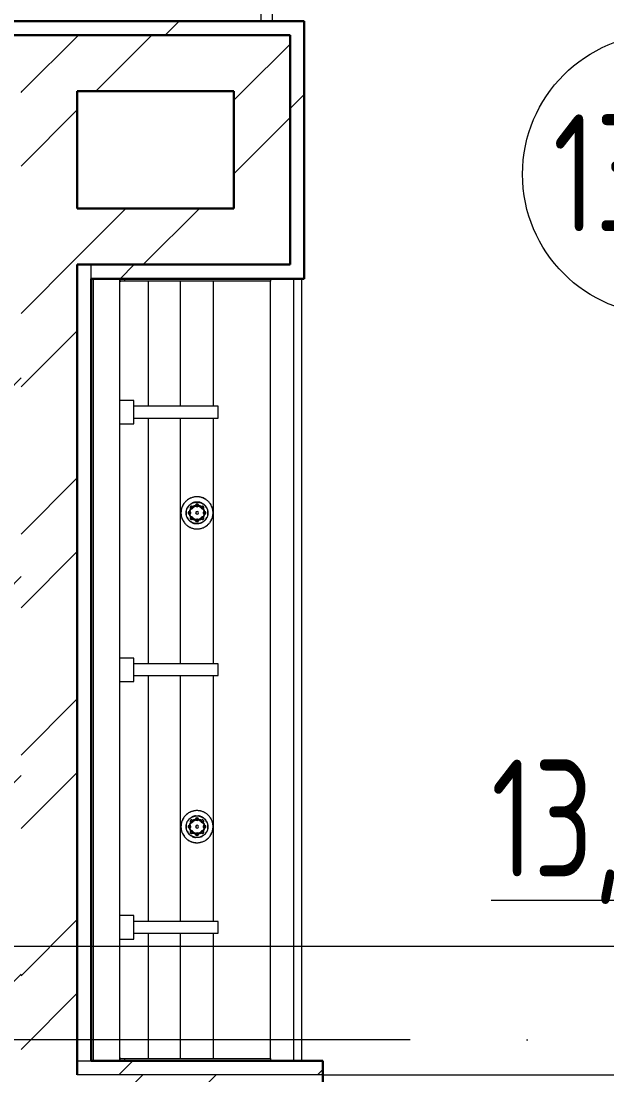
# Model space of a CAD drawing. Header units: millimetres. Extents: x -259793 to 503324, y -44556 to 93494.
# Drawn here: x -13923 to -12671, y -12999 to -10749 of the extents above; entities that cross this region are included whole.
import ezdxf

# ---------------------------------------------------------------- set-up
doc = ezdxf.new("R2010")
doc.units = ezdxf.units.MM
doc.linetypes.add('ADSK_Линия сетки', pattern=[25, 20, -2.5, 0, -2.5])
doc.linetypes.add('ADSK_Сверху', pattern=[450, 300, -150])
for name, color, linetype, lineweight in [('Витраж', 7, 'Continuous', 9), ('Линии', 7, 'Continuous', 9), ('Марки помещений', 252, 'Continuous', 20), ('Оси', 252, 'Continuous', 9), ('Сантехника', 252, 'Continuous', 9), ('Стены наружные', 7, 'Continuous', 18), ('Стены штриховка', 7, 'Continuous', 9)]:
    doc.layers.add(name, color=color, linetype=linetype, lineweight=lineweight)
doc.styles.add('GOST Common_3', font='', dxfattribs={"height": 3.5})
doc.styles.get('GOST Common_3').set_extended_font_data('GOST 2.304 type A')

# ---------------------------------------------------------------- blocks, each defined once
blk = doc.blocks.new('1 этаж')
at = {"layer": 'Витраж', "color": 251, "lineweight": 18, "true_color": 0x636466}
for p, q in [((-13408.3, -9343.7), (-13408.3, -9368.7)), ((-13383.3, -9368.7), (-13383.3, -9343.7)), ((-13408.3, -9368.7), (-13383.3, -9368.7))]:
    blk.add_line(p, q, dxfattribs=at)
at = {"layer": 'Линии', "color": 251, "linetype": 'ADSK_Сверху', "ltscale": 100, "true_color": 0x636466}
blk.add_line((-15070.8, -11343.7), (-4250.8, -11343.7), dxfattribs=at)
at = {"layer": 'Марки помещений', "color": 251, "true_color": 0x636466}
blk.add_circle((-12549.1, -9695.8), 300, dxfattribs=at)
at = {"layer": 'Оси', "color": 251, "linetype": 'ADSK_Линия сетки', "ltscale": 100, "true_color": 0x636466}
blk.add_line((4411.5, -11543.7), (-72528.1, -11543.7), dxfattribs=at)
at = {"layer": 'Сантехника', "color": 251, "true_color": 0x636466}
for p, q in [((-13765.8, -11588.7), (-13765.8, -9918.7)), ((-13709.8, -9923.7), (-13709.8, -9918.7)), ((-13709.8, -9918.7), (-13709.8, -9923.7)), ((-13698.9, -9923.7), (-13698.9, -9918.7)), ((-13387.8, -9918.7), (-13387.8, -9923.7)), ((-13337.8, -11588.7), (-13337.8, -9918.7)), ((-13320.8, -11588.7), (-13320.8, -9918.7)), ((-13709.8, -11583.7), (-13709.8, -9923.7)), ((-13709.8, -9923.7), (-13707.4, -9923.7)), ((-13698.9, -9923.7), (-13707.4, -9923.7)), ((-13387.8, -9923.7), (-13698.9, -9923.7)), ((-13648.4, -10191.3), (-13648.4, -9923.7)), ((-13580.4, -10191.2), (-13580.4, -9923.7)), ((-13509.7, -10191.2), (-13509.7, -9923.7)), ((-13387.8, -11583.7), (-13387.8, -9923.7)), ((-13679.8, -10178.7), (-13709.8, -10178.7)), ((-13679.8, -10228.7), (-13679.8, -10178.7)), ((-13499.8, -10191.2), (-13679.8, -10191.2)), ((-13499.8, -10216.2), (-13499.8, -10191.2)), ((-13709.8, -10228.7), (-13679.8, -10228.7)), ((-13679.8, -10216.2), (-13499.8, -10216.2)), ((-13648.4, -10741.3), (-13648.4, -10216.2)), ((-13580.4, -10741.2), (-13580.4, -10216.2)), ((-13509.7, -10741.2), (-13509.7, -10216.2)), ((-13679.8, -10728.7), (-13709.8, -10728.7)), ((-13679.8, -10778.7), (-13679.8, -10728.7)), ((-13499.8, -10741.2), (-13679.8, -10741.2)), ((-13499.8, -10766.2), (-13499.8, -10741.2)), ((-13679.8, -10766.2), (-13499.8, -10766.2)), ((-13648.4, -11291.3), (-13648.4, -10766.2)), ((-13580.4, -11291.2), (-13580.4, -10766.2)), ((-13509.7, -11291.2), (-13509.7, -10766.2)), ((-13709.8, -10778.7), (-13679.8, -10778.7)), ((-13679.8, -11278.7), (-13709.8, -11278.7)), ((-13679.8, -11328.7), (-13679.8, -11278.7)), ((-13499.8, -11291.2), (-13679.8, -11291.2)), ((-13499.8, -11316.2), (-13499.8, -11291.2)), ((-13679.8, -11316.2), (-13499.8, -11316.2)), ((-13648.4, -11583.7), (-13648.4, -11316.2)), ((-13580.4, -11583.7), (-13580.4, -11316.2)), ((-13509.7, -11583.7), (-13509.7, -11316.2)), ((-13709.8, -11328.7), (-13679.8, -11328.7)), ((-13709.8, -11588.7), (-13709.8, -11583.7)), ((-13707.4, -11583.7), (-13709.8, -11583.7)), ((-13709.8, -11583.7), (-13709.8, -11588.7)), ((-13707.4, -11583.7), (-13698.9, -11583.7)), ((-13698.9, -11583.7), (-13387.8, -11583.7)), ((-13698.9, -11588.7), (-13698.9, -11583.7)), ((-13387.8, -11583.7), (-13387.8, -11588.7))]:
    blk.add_line(p, q, dxfattribs=at)
at = {"layer": 'Сантехника', "color": 251, "true_color": 0x636466, "flags": 128}
for points in [[(-13510.5, -10418.7), (-13510.5, -10417.4), (-13510.6, -10416), (-13510.7, -10414.6), (-13510.9, -10413.3), (-13511.2, -10411.9), (-13511.5, -10410.6), (-13511.8, -10409.3), (-13512.2, -10407.9), (-13512.7, -10406.6), (-13513.2, -10405.4), (-13513.8, -10404.1), (-13514.4, -10402.9), (-13515, -10401.7), (-13515.7, -10400.5), (-13516.5, -10399.4), (-13517.3, -10398.2), (-13518.1, -10397.2), (-13519, -10396.1), (-13519.9, -10395.1), (-13520.9, -10394.1), (-13521.9, -10393.2), (-13522.9, -10392.3), (-13524, -10391.4), (-13525.1, -10390.6), (-13526.3, -10389.9), (-13527.4, -10389.2), (-13528.6, -10388.5), (-13529.9, -10387.9), (-13531.1, -10387.3), (-13532.4, -10386.8), (-13533.7, -10386.3), (-13535, -10385.9), (-13536.3, -10385.5), (-13537.6, -10385.2), (-13539, -10384.9), (-13540.3, -10384.7), (-13541.7, -10384.6), (-13543.1, -10384.5), (-13544.4, -10384.4), (-13545.8, -10384.4), (-13547.2, -10384.5), (-13548.5, -10384.6), (-13549.9, -10384.8), (-13551.3, -10385), (-13552.6, -10385.3), (-13553.9, -10385.7), (-13555.2, -10386.1), (-13556.5, -10386.5), (-13557.8, -10387), (-13559.1, -10387.5), (-13560.3, -10388.1), (-13561.5, -10388.8), (-13562.7, -10389.5), (-13563.9, -10390.2), (-13565, -10391), (-13566.1, -10391.8), (-13567.1, -10392.7), (-13568.2, -10393.6), (-13569.1, -10394.6), (-13570.1, -10395.6), (-13571, -10396.6), (-13571.9, -10397.7), (-13572.7, -10398.8), (-13573.5, -10399.9), (-13574.2, -10401), (-13574.9, -10402.2), (-13575.5, -10403.5), (-13576.1, -10404.7), (-13576.6, -10406), (-13577.1, -10407.2), (-13577.6, -10408.5), (-13577.9, -10409.9), (-13578.3, -10411.2), (-13578.5, -10412.5), (-13578.8, -10413.9), (-13578.9, -10415.3), (-13579, -10416.6), (-13579.1, -10418), (-13579.1, -10418.7)], [(-13568.1, -10418.7), (-13568.1, -10417.8), (-13568, -10416.9), (-13567.9, -10415.9), (-13567.8, -10415), (-13567.6, -10414.1), (-13567.4, -10413.2), (-13567.2, -10412.3), (-13566.9, -10411.4), (-13566.6, -10410.5), (-13566.3, -10409.7), (-13565.9, -10408.8), (-13565.5, -10408), (-13565, -10407.2), (-13564.5, -10406.4), (-13564, -10405.6), (-13563.5, -10404.8), (-13562.9, -10404.1), (-13562.3, -10403.4), (-13561.7, -10402.7), (-13561, -10402), (-13560.4, -10401.4), (-13559.6, -10400.8), (-13558.9, -10400.2), (-13558.2, -10399.6), (-13557.4, -10399.1), (-13556.6, -10398.6), (-13555.8, -10398.2), (-13555, -10397.8), (-13554.1, -10397.4), (-13553.2, -10397), (-13552.4, -10396.7), (-13551.5, -10396.4), (-13550.6, -10396.2), (-13549.7, -10395.9), (-13548.8, -10395.8), (-13547.8, -10395.6), (-13546.9, -10395.5), (-13546, -10395.5), (-13545.1, -10395.4), (-13544.1, -10395.4), (-13543.2, -10395.5), (-13542.3, -10395.6), (-13541.3, -10395.7), (-13540.4, -10395.8), (-13539.5, -10396), (-13538.6, -10396.3), (-13537.7, -10396.5), (-13536.8, -10396.8), (-13536, -10397.2), (-13535.1, -10397.5), (-13534.3, -10397.9), (-13533.4, -10398.4), (-13532.6, -10398.9), (-13531.9, -10399.4), (-13531.1, -10399.9), (-13530.3, -10400.5), (-13529.6, -10401), (-13528.9, -10401.7), (-13528.3, -10402.3), (-13527.6, -10403), (-13527, -10403.7), (-13526.4, -10404.4), (-13525.9, -10405.2), (-13525.3, -10405.9), (-13524.8, -10406.7), (-13524.4, -10407.5), (-13523.9, -10408.4), (-13523.5, -10409.2), (-13523.2, -10410.1), (-13522.8, -10410.9), (-13522.6, -10411.8), (-13522.3, -10412.7), (-13522.1, -10413.6), (-13521.9, -10414.5), (-13521.7, -10415.4), (-13521.6, -10416.4), (-13521.5, -10417.3), (-13521.5, -10418.2), (-13521.5, -10418.7)], [(-13567.8, -10414.8), (-13567.9, -10415.4), (-13568, -10416.4), (-13568.1, -10417.3), (-13568.1, -10418.2), (-13568.1, -10418.7)], [(-13567.8, -10418.7), (-13567.8, -10417.8), (-13567.8, -10416.9), (-13567.7, -10416), (-13567.5, -10415.1), (-13567.4, -10414.2), (-13567.2, -10413.3)], [(-13565.2, -10408.1), (-13564.8, -10407.3), (-13564.3, -10406.5), (-13563.8, -10405.7), (-13563.3, -10405), (-13562.7, -10404.2), (-13562.1, -10403.5), (-13561.5, -10402.9), (-13560.9, -10402.2), (-13560.2, -10401.6), (-13559.5, -10401), (-13558.8, -10400.4)], [(-13561.3, -10402.3), (-13562, -10403), (-13562.6, -10403.7), (-13563.2, -10404.4), (-13563.7, -10405.2), (-13564.3, -10405.9), (-13564.8, -10406.7), (-13565.2, -10407.5)], [(-13561, -10418.7), (-13561, -10418.1), (-13560.9, -10417.4), (-13560.9, -10416.8), (-13560.8, -10416.2), (-13560.7, -10415.5), (-13560.5, -10414.9), (-13560.4, -10414.3), (-13560.2, -10413.6), (-13560, -10413), (-13559.7, -10412.4), (-13559.5, -10411.8), (-13559.2, -10411.3), (-13558.9, -10410.7), (-13558.5, -10410.1), (-13558.2, -10409.6), (-13557.8, -10409.1), (-13557.4, -10408.5), (-13557, -10408), (-13556.5, -10407.6), (-13556.1, -10407.1), (-13555.6, -10406.7), (-13555.1, -10406.2), (-13554.6, -10405.8), (-13554.1, -10405.5), (-13553.6, -10405.1)], [(-13558, -10399.9), (-13557.2, -10399.3), (-13556.5, -10398.9), (-13555.7, -10398.4), (-13554.8, -10398), (-13554, -10397.6), (-13553.1, -10397.3), (-13552.3, -10396.9), (-13551.4, -10396.7), (-13550.5, -10396.4), (-13549.6, -10396.2), (-13548.7, -10396), (-13547.8, -10395.9), (-13546.9, -10395.8), (-13546, -10395.7), (-13545.1, -10395.7), (-13544.1, -10395.7), (-13543.2, -10395.7), (-13542.3, -10395.8), (-13541.4, -10395.9), (-13540.5, -10396.1), (-13539.6, -10396.3), (-13538.7, -10396.5), (-13537.8, -10396.8), (-13536.9, -10397.1), (-13536.1, -10397.4), (-13535.2, -10397.8), (-13534.4, -10398.2), (-13533.6, -10398.6), (-13532.8, -10399.1), (-13532, -10399.6), (-13531.2, -10400.1), (-13530.5, -10400.7), (-13529.8, -10401.2), (-13529.1, -10401.9), (-13528.4, -10402.5), (-13527.8, -10403.2), (-13527.2, -10403.9), (-13526.6, -10404.6), (-13526.1, -10405.3), (-13525.6, -10406.1), (-13525.1, -10406.9), (-13524.6, -10407.7)], [(-13548.3, -10395.7), (-13549.2, -10395.8), (-13550.1, -10396), (-13551, -10396.3), (-13551.9, -10396.5), (-13552.8, -10396.8), (-13553.6, -10397.2), (-13554.5, -10397.5), (-13555.3, -10397.9)], [(-13548.2, -10402.9), (-13547.6, -10402.8), (-13546.9, -10402.7), (-13546.3, -10402.6), (-13545.6, -10402.6), (-13545, -10402.5), (-13544.3, -10402.5), (-13543.7, -10402.6), (-13543, -10402.6), (-13542.4, -10402.7), (-13541.8, -10402.8)], [(-13534.1, -10398), (-13534.7, -10397.8), (-13535.5, -10397.4), (-13536.4, -10397), (-13537.2, -10396.7), (-13538.1, -10396.4), (-13539, -10396.2), (-13539.9, -10395.9), (-13540.8, -10395.8), (-13541.8, -10395.6)], [(-13535.8, -10405.3), (-13535.3, -10405.6), (-13534.8, -10406), (-13534.3, -10406.4), (-13533.8, -10406.9), (-13533.3, -10407.3), (-13532.9, -10407.8), (-13532.4, -10408.3), (-13532, -10408.8), (-13531.6, -10409.3), (-13531.3, -10409.8), (-13530.9, -10410.4), (-13530.6, -10410.9), (-13530.3, -10411.5), (-13530, -10412.1), (-13529.8, -10412.7), (-13529.5, -10413.3), (-13529.3, -10413.9), (-13529.2, -10414.5), (-13529, -10415.2), (-13528.9, -10415.8), (-13528.8, -10416.4), (-13528.7, -10417.1), (-13528.6, -10417.7), (-13528.6, -10418.4), (-13528.6, -10418.7)], [(-13524.6, -10407.2), (-13525.1, -10406.4), (-13525.6, -10405.6), (-13526.1, -10404.8), (-13526.7, -10404.1), (-13527.3, -10403.4), (-13527.9, -10402.7), (-13528.6, -10402)], [(-13522.3, -10413.7), (-13522.1, -10414.6), (-13522, -10415.5), (-13521.9, -10416.4), (-13521.8, -10417.3), (-13521.8, -10418.2), (-13521.8, -10418.7)], [(-13521.5, -10418.7), (-13521.5, -10417.8), (-13521.6, -10416.9), (-13521.7, -10415.9), (-13521.8, -10415)], [(-13579.1, -10418.7), (-13579.1, -10420.1), (-13579, -10421.5), (-13578.9, -10422.8), (-13578.7, -10424.2), (-13578.4, -10425.5), (-13578.1, -10426.9), (-13577.8, -10428.2), (-13577.4, -10429.5), (-13576.9, -10430.8), (-13576.4, -10432.1), (-13575.8, -10433.3), (-13575.2, -10434.6), (-13574.6, -10435.8), (-13573.9, -10437), (-13573.1, -10438.1), (-13572.3, -10439.2), (-13571.5, -10440.3), (-13570.6, -10441.3), (-13569.7, -10442.4), (-13568.7, -10443.3), (-13567.7, -10444.3), (-13566.7, -10445.2), (-13565.6, -10446), (-13564.5, -10446.8), (-13563.3, -10447.6), (-13562.2, -10448.3), (-13561, -10449), (-13559.7, -10449.6), (-13558.5, -10450.2), (-13557.2, -10450.7), (-13555.9, -10451.2), (-13554.6, -10451.6), (-13553.3, -10452), (-13552, -10452.3), (-13550.6, -10452.5), (-13549.3, -10452.7), (-13547.9, -10452.9), (-13546.5, -10453), (-13545.2, -10453), (-13543.8, -10453), (-13542.4, -10452.9), (-13541.1, -10452.8), (-13539.7, -10452.6), (-13538.4, -10452.4), (-13537, -10452.1), (-13535.7, -10451.8), (-13534.4, -10451.4), (-13533.1, -10451), (-13531.8, -10450.5), (-13530.5, -10449.9), (-13529.3, -10449.3), (-13528.1, -10448.7), (-13526.9, -10448), (-13525.7, -10447.2), (-13524.6, -10446.5), (-13523.5, -10445.6), (-13522.5, -10444.8), (-13521.4, -10443.8), (-13520.5, -10442.9), (-13519.5, -10441.9), (-13518.6, -10440.9), (-13517.7, -10439.8), (-13516.9, -10438.7), (-13516.1, -10437.6), (-13515.4, -10436.4), (-13514.7, -10435.2), (-13514.1, -10434), (-13513.5, -10432.8), (-13513, -10431.5), (-13512.5, -10430.2), (-13512, -10428.9), (-13511.7, -10427.6), (-13511.3, -10426.3), (-13511.1, -10424.9), (-13510.8, -10423.6), (-13510.7, -10422.2), (-13510.6, -10420.8), (-13510.5, -10419.5), (-13510.5, -10418.7)], [(-13568.1, -10418.7), (-13568.1, -10419.7), (-13568, -10420.6), (-13567.9, -10421.5), (-13567.8, -10422.4)], [(-13521.5, -10418.7), (-13521.5, -10419.7), (-13521.6, -10420.6), (-13521.7, -10421.5), (-13521.8, -10422.4), (-13522, -10423.4), (-13522.2, -10424.3), (-13522.4, -10425.2), (-13522.7, -10426.1), (-13523, -10426.9), (-13523.3, -10427.8), (-13523.7, -10428.7), (-13524.1, -10429.5), (-13524.6, -10430.3), (-13525.1, -10431.1), (-13525.6, -10431.9), (-13526.1, -10432.6), (-13526.7, -10433.4), (-13527.3, -10434.1), (-13527.9, -10434.8), (-13528.6, -10435.4), (-13529.2, -10436.1), (-13530, -10436.7), (-13530.7, -10437.3), (-13531.4, -10437.8), (-13532.2, -10438.3), (-13533, -10438.8), (-13533.8, -10439.3), (-13534.7, -10439.7), (-13535.5, -10440.1), (-13536.4, -10440.4), (-13537.2, -10440.8), (-13538.1, -10441.1), (-13539, -10441.3), (-13539.9, -10441.5), (-13540.8, -10441.7), (-13541.8, -10441.8), (-13542.7, -10441.9), (-13543.6, -10442), (-13544.5, -10442), (-13545.5, -10442), (-13546.4, -10442), (-13547.3, -10441.9), (-13548.3, -10441.8), (-13549.2, -10441.6), (-13550.1, -10441.4), (-13551, -10441.2), (-13551.9, -10440.9), (-13552.8, -10440.6), (-13553.6, -10440.3), (-13554.5, -10439.9), (-13555.3, -10439.5), (-13556.2, -10439.1), (-13557, -10438.6), (-13557.7, -10438.1), (-13558.5, -10437.6), (-13559.3, -10437), (-13560, -10436.4), (-13560.7, -10435.8), (-13561.3, -10435.1), (-13562, -10434.5), (-13562.6, -10433.8), (-13563.2, -10433), (-13563.7, -10432.3), (-13564.3, -10431.5), (-13564.8, -10430.7), (-13565.2, -10429.9), (-13565.7, -10429.1), (-13566.1, -10428.3), (-13566.4, -10427.4), (-13566.8, -10426.5), (-13567, -10425.7), (-13567.3, -10424.8), (-13567.5, -10423.9), (-13567.7, -10422.9), (-13567.9, -10422), (-13568, -10421.1), (-13568.1, -10420.2), (-13568.1, -10419.2), (-13568.1, -10418.7)], [(-13567.3, -10423.8), (-13567.5, -10422.9), (-13567.6, -10422), (-13567.7, -10421.1), (-13567.8, -10420.1), (-13567.8, -10419.2), (-13567.8, -10418.7)], [(-13540.9, -10441.4), (-13541.8, -10441.6), (-13542.7, -10441.7), (-13543.6, -10441.7), (-13544.6, -10441.8), (-13545.5, -10441.8), (-13546.4, -10441.7), (-13547.3, -10441.6), (-13548.2, -10441.5), (-13549.1, -10441.4), (-13550, -10441.2), (-13550.9, -10440.9), (-13551.8, -10440.7), (-13552.7, -10440.4), (-13553.5, -10440), (-13554.4, -10439.7), (-13555.2, -10439.3), (-13556, -10438.8), (-13556.8, -10438.4), (-13557.6, -10437.9), (-13558.4, -10437.4), (-13559.1, -10436.8), (-13559.8, -10436.2), (-13560.5, -10435.6), (-13561.2, -10435), (-13561.8, -10434.3), (-13562.4, -10433.6), (-13563, -10432.9), (-13563.5, -10432.1), (-13564.1, -10431.4), (-13564.5, -10430.6), (-13565, -10429.8)], [(-13565, -10430.3), (-13564.5, -10431.1), (-13564, -10431.9), (-13563.5, -10432.6), (-13562.9, -10433.4), (-13562.3, -10434.1), (-13561.7, -10434.8), (-13561, -10435.4)], [(-13553.8, -10432.2), (-13554.3, -10431.8), (-13554.9, -10431.4), (-13555.4, -10431), (-13555.8, -10430.6), (-13556.3, -10430.1), (-13556.7, -10429.7), (-13557.2, -10429.2), (-13557.6, -10428.7), (-13558, -10428.2), (-13558.3, -10427.6), (-13558.7, -10427.1), (-13559, -10426.5), (-13559.3, -10425.9), (-13559.6, -10425.4), (-13559.8, -10424.8), (-13560.1, -10424.2), (-13560.3, -10423.5), (-13560.5, -10422.9), (-13560.6, -10422.3), (-13560.7, -10421.7), (-13560.8, -10421), (-13560.9, -10420.4), (-13561, -10419.7), (-13561, -10419.1), (-13561, -10418.7)], [(-13555.8, -10439.3), (-13555, -10439.7), (-13554.1, -10440.1), (-13553.2, -10440.4), (-13552.4, -10440.8), (-13551.5, -10441.1), (-13550.6, -10441.3), (-13549.7, -10441.5), (-13548.8, -10441.7), (-13547.8, -10441.8)], [(-13541.5, -10434.6), (-13542, -10434.7), (-13542.7, -10434.8), (-13543.3, -10434.9), (-13544, -10434.9), (-13544.6, -10434.9), (-13545.3, -10434.9), (-13545.9, -10434.9), (-13546.6, -10434.8), (-13547.2, -10434.8), (-13547.8, -10434.6), (-13548.1, -10434.6)], [(-13531.6, -10437.6), (-13532.4, -10438.1), (-13533.1, -10438.6), (-13533.9, -10439), (-13534.8, -10439.5), (-13535.6, -10439.9), (-13536.5, -10440.2), (-13537.3, -10440.5)], [(-13536.8, -10440.6), (-13536, -10440.3), (-13535.1, -10439.9), (-13534.3, -10439.5), (-13534.1, -10439.4)], [(-13528.6, -10418.7), (-13528.6, -10419.4), (-13528.7, -10420), (-13528.7, -10420.7), (-13528.8, -10421.3), (-13528.9, -10421.9), (-13529.1, -10422.6), (-13529.2, -10423.2), (-13529.4, -10423.8), (-13529.6, -10424.4), (-13529.9, -10425), (-13530.1, -10425.6), (-13530.4, -10426.2), (-13530.7, -10426.8), (-13531.1, -10427.3), (-13531.4, -10427.9), (-13531.8, -10428.4), (-13532.2, -10428.9), (-13532.6, -10429.4), (-13533.1, -10429.9), (-13533.5, -10430.4), (-13534, -10430.8), (-13534.5, -10431.2), (-13535, -10431.6), (-13535.5, -10432), (-13536, -10432.4)], [(-13524.4, -10429.4), (-13524.8, -10430.2), (-13525.3, -10431), (-13525.8, -10431.7), (-13526.3, -10432.5), (-13526.9, -10433.2), (-13527.5, -10433.9), (-13528.1, -10434.6), (-13528.8, -10435.3), (-13529.4, -10435.9), (-13530.1, -10436.5), (-13530.8, -10437.1)], [(-13528.3, -10435.1), (-13527.6, -10434.5), (-13527, -10433.8), (-13526.4, -10433), (-13525.9, -10432.3), (-13525.3, -10431.5), (-13524.8, -10430.7), (-13524.4, -10429.9)], [(-13521.8, -10418.7), (-13521.8, -10419.7), (-13521.8, -10420.6), (-13521.9, -10421.5), (-13522.1, -10422.4), (-13522.2, -10423.3), (-13522.4, -10424.2)], [(-13521.9, -10422.9), (-13521.7, -10422), (-13521.6, -10421.1), (-13521.5, -10420.2), (-13521.5, -10419.2), (-13521.5, -10418.7)], [(-13510.5, -11088.7), (-13510.5, -11087.4), (-13510.6, -11086), (-13510.7, -11084.6), (-13510.9, -11083.3), (-13511.2, -11081.9), (-13511.5, -11080.6), (-13511.8, -11079.3), (-13512.2, -11077.9), (-13512.7, -11076.6), (-13513.2, -11075.4), (-13513.8, -11074.1), (-13514.4, -11072.9), (-13515, -11071.7), (-13515.7, -11070.5), (-13516.5, -11069.4), (-13517.3, -11068.2), (-13518.1, -11067.2), (-13519, -11066.1), (-13519.9, -11065.1), (-13520.9, -11064.1), (-13521.9, -11063.2), (-13522.9, -11062.3), (-13524, -11061.4), (-13525.1, -11060.6), (-13526.3, -11059.9), (-13527.4, -11059.2), (-13528.6, -11058.5), (-13529.9, -11057.9), (-13531.1, -11057.3), (-13532.4, -11056.8), (-13533.7, -11056.3), (-13535, -11055.9), (-13536.3, -11055.5), (-13537.6, -11055.2), (-13539, -11054.9), (-13540.3, -11054.7), (-13541.7, -11054.6), (-13543.1, -11054.5), (-13544.4, -11054.4), (-13545.8, -11054.4), (-13547.2, -11054.5), (-13548.5, -11054.6), (-13549.9, -11054.8), (-13551.3, -11055), (-13552.6, -11055.3), (-13553.9, -11055.7), (-13555.2, -11056.1), (-13556.5, -11056.5), (-13557.8, -11057), (-13559.1, -11057.5), (-13560.3, -11058.1), (-13561.5, -11058.8), (-13562.7, -11059.5), (-13563.9, -11060.2), (-13565, -11061), (-13566.1, -11061.8), (-13567.1, -11062.7), (-13568.2, -11063.6), (-13569.1, -11064.6), (-13570.1, -11065.6), (-13571, -11066.6), (-13571.9, -11067.7), (-13572.7, -11068.8), (-13573.5, -11069.9), (-13574.2, -11071), (-13574.9, -11072.2), (-13575.5, -11073.5), (-13576.1, -11074.7), (-13576.6, -11076), (-13577.1, -11077.2), (-13577.6, -11078.5), (-13577.9, -11079.9), (-13578.3, -11081.2), (-13578.5, -11082.5), (-13578.8, -11083.9), (-13578.9, -11085.3), (-13579, -11086.6), (-13579.1, -11088), (-13579.1, -11088.7)], [(-13568.1, -11088.7), (-13568.1, -11087.8), (-13568, -11086.9), (-13567.9, -11085.9), (-13567.8, -11085), (-13567.6, -11084.1), (-13567.4, -11083.2), (-13567.2, -11082.3), (-13566.9, -11081.4), (-13566.6, -11080.5), (-13566.3, -11079.7), (-13565.9, -11078.8), (-13565.5, -11078), (-13565, -11077.2), (-13564.5, -11076.4), (-13564, -11075.6), (-13563.5, -11074.8), (-13562.9, -11074.1), (-13562.3, -11073.4), (-13561.7, -11072.7), (-13561, -11072), (-13560.4, -11071.4), (-13559.6, -11070.8), (-13558.9, -11070.2), (-13558.2, -11069.6), (-13557.4, -11069.1), (-13556.6, -11068.6), (-13555.8, -11068.2), (-13555, -11067.8), (-13554.1, -11067.4), (-13553.2, -11067), (-13552.4, -11066.7), (-13551.5, -11066.4), (-13550.6, -11066.2), (-13549.7, -11065.9), (-13548.8, -11065.8), (-13547.8, -11065.6), (-13546.9, -11065.5), (-13546, -11065.5), (-13545.1, -11065.4), (-13544.1, -11065.4), (-13543.2, -11065.5), (-13542.3, -11065.6), (-13541.3, -11065.7), (-13540.4, -11065.8), (-13539.5, -11066), (-13538.6, -11066.3), (-13537.7, -11066.5), (-13536.8, -11066.8), (-13536, -11067.2), (-13535.1, -11067.5), (-13534.3, -11067.9), (-13533.4, -11068.4), (-13532.6, -11068.9), (-13531.9, -11069.4), (-13531.1, -11069.9), (-13530.3, -11070.5), (-13529.6, -11071), (-13528.9, -11071.7), (-13528.3, -11072.3), (-13527.6, -11073), (-13527, -11073.7), (-13526.4, -11074.4), (-13525.9, -11075.2), (-13525.3, -11075.9), (-13524.8, -11076.7), (-13524.4, -11077.5), (-13523.9, -11078.4), (-13523.5, -11079.2), (-13523.2, -11080.1), (-13522.8, -11080.9), (-13522.6, -11081.8), (-13522.3, -11082.7), (-13522.1, -11083.6), (-13521.9, -11084.5), (-13521.7, -11085.4), (-13521.6, -11086.4), (-13521.5, -11087.3), (-13521.5, -11088.2), (-13521.5, -11088.7)], [(-13558, -11069.9), (-13557.2, -11069.3), (-13556.5, -11068.9), (-13555.7, -11068.4), (-13554.8, -11068), (-13554, -11067.6), (-13553.1, -11067.3), (-13552.3, -11066.9), (-13551.4, -11066.7), (-13550.5, -11066.4), (-13549.6, -11066.2), (-13548.7, -11066), (-13547.8, -11065.9), (-13546.9, -11065.8), (-13546, -11065.7), (-13545.1, -11065.7), (-13544.1, -11065.7), (-13543.2, -11065.7), (-13542.3, -11065.8), (-13541.4, -11065.9), (-13540.5, -11066.1), (-13539.6, -11066.3), (-13538.7, -11066.5), (-13537.8, -11066.8), (-13536.9, -11067.1), (-13536.1, -11067.4), (-13535.2, -11067.8), (-13534.4, -11068.2), (-13533.6, -11068.6), (-13532.8, -11069.1), (-13532, -11069.6), (-13531.2, -11070.1), (-13530.5, -11070.7), (-13529.8, -11071.2), (-13529.1, -11071.9), (-13528.4, -11072.5), (-13527.8, -11073.2), (-13527.2, -11073.9), (-13526.6, -11074.6), (-13526.1, -11075.3), (-13525.6, -11076.1), (-13525.1, -11076.9), (-13524.6, -11077.7), (-13524.4, -11078)], [(-13548.3, -11065.7), (-13549.2, -11065.8), (-13550.1, -11066), (-13551, -11066.3), (-13551.9, -11066.5), (-13552.8, -11066.8), (-13553.6, -11067.2), (-13554.5, -11067.5), (-13555.3, -11067.9)], [(-13534.1, -11068), (-13534.7, -11067.8), (-13535.5, -11067.4), (-13536.4, -11067), (-13537.2, -11066.7), (-13538.1, -11066.4), (-13539, -11066.2), (-13539.9, -11065.9), (-13540.8, -11065.8), (-13541.8, -11065.6)], [(-13579.1, -11088.7), (-13579.1, -11090.1), (-13579, -11091.5), (-13578.9, -11092.8), (-13578.7, -11094.2), (-13578.4, -11095.5), (-13578.1, -11096.9), (-13577.8, -11098.2), (-13577.4, -11099.5), (-13576.9, -11100.8), (-13576.4, -11102.1), (-13575.8, -11103.3), (-13575.2, -11104.6), (-13574.6, -11105.8), (-13573.9, -11107), (-13573.1, -11108.1), (-13572.3, -11109.2), (-13571.5, -11110.3), (-13570.6, -11111.3), (-13569.7, -11112.4), (-13568.7, -11113.3), (-13567.7, -11114.3), (-13566.7, -11115.2), (-13565.6, -11116), (-13564.5, -11116.8), (-13563.3, -11117.6), (-13562.2, -11118.3), (-13561, -11119), (-13559.7, -11119.6), (-13558.5, -11120.2), (-13557.2, -11120.7), (-13555.9, -11121.2), (-13554.6, -11121.6), (-13553.3, -11122), (-13552, -11122.3), (-13550.6, -11122.5), (-13549.3, -11122.7), (-13547.9, -11122.9), (-13546.5, -11123), (-13545.2, -11123), (-13543.8, -11123), (-13542.4, -11122.9), (-13541.1, -11122.8), (-13539.7, -11122.6), (-13538.4, -11122.4), (-13537, -11122.1), (-13535.7, -11121.8), (-13534.4, -11121.4), (-13533.1, -11121), (-13531.8, -11120.5), (-13530.5, -11119.9), (-13529.3, -11119.3), (-13528.1, -11118.7), (-13526.9, -11118), (-13525.7, -11117.2), (-13524.6, -11116.5), (-13523.5, -11115.6), (-13522.5, -11114.8), (-13521.4, -11113.8), (-13520.5, -11112.9), (-13519.5, -11111.9), (-13518.6, -11110.9), (-13517.7, -11109.8), (-13516.9, -11108.7), (-13516.1, -11107.6), (-13515.4, -11106.4), (-13514.7, -11105.2), (-13514.1, -11104), (-13513.5, -11102.8), (-13513, -11101.5), (-13512.5, -11100.2), (-13512, -11098.9), (-13511.7, -11097.6), (-13511.3, -11096.3), (-13511.1, -11094.9), (-13510.8, -11093.6), (-13510.7, -11092.2), (-13510.6, -11090.8), (-13510.5, -11089.5), (-13510.5, -11088.7)], [(-13567.8, -11084.8), (-13567.9, -11085.4), (-13568, -11086.4), (-13568.1, -11087.3), (-13568.1, -11088.2), (-13568.1, -11088.7)], [(-13568.1, -11088.7), (-13568.1, -11089.7), (-13568, -11090.6), (-13567.9, -11091.5), (-13567.8, -11092.4)], [(-13521.5, -11088.7), (-13521.5, -11089.7), (-13521.6, -11090.6), (-13521.7, -11091.5), (-13521.8, -11092.4), (-13522, -11093.4), (-13522.2, -11094.3), (-13522.4, -11095.2), (-13522.7, -11096.1), (-13523, -11096.9), (-13523.3, -11097.8), (-13523.7, -11098.7), (-13524.1, -11099.5), (-13524.6, -11100.3), (-13525.1, -11101.1), (-13525.6, -11101.9), (-13526.1, -11102.6), (-13526.7, -11103.4), (-13527.3, -11104.1), (-13527.9, -11104.8), (-13528.6, -11105.4), (-13529.2, -11106.1), (-13530, -11106.7), (-13530.7, -11107.3), (-13531.4, -11107.8), (-13532.2, -11108.3), (-13533, -11108.8), (-13533.8, -11109.3), (-13534.7, -11109.7), (-13535.5, -11110.1), (-13536.4, -11110.4), (-13537.2, -11110.8), (-13538.1, -11111.1), (-13539, -11111.3), (-13539.9, -11111.5), (-13540.8, -11111.7), (-13541.8, -11111.8), (-13542.7, -11111.9), (-13543.6, -11112), (-13544.5, -11112), (-13545.5, -11112), (-13546.4, -11112), (-13547.3, -11111.9), (-13548.3, -11111.8), (-13549.2, -11111.6), (-13550.1, -11111.4), (-13551, -11111.2), (-13551.9, -11110.9), (-13552.8, -11110.6), (-13553.6, -11110.3), (-13554.5, -11109.9), (-13555.3, -11109.5), (-13556.2, -11109.1), (-13557, -11108.6), (-13557.7, -11108.1), (-13558.5, -11107.6), (-13559.3, -11107), (-13560, -11106.4), (-13560.7, -11105.8), (-13561.3, -11105.1), (-13562, -11104.5), (-13562.6, -11103.8), (-13563.2, -11103), (-13563.7, -11102.3), (-13564.3, -11101.5), (-13564.8, -11100.7), (-13565.2, -11099.9), (-13565.7, -11099.1), (-13566.1, -11098.3), (-13566.4, -11097.4), (-13566.8, -11096.5), (-13567, -11095.7), (-13567.3, -11094.8), (-13567.5, -11093.9), (-13567.7, -11092.9), (-13567.9, -11092), (-13568, -11091.1), (-13568.1, -11090.2), (-13568.1, -11089.2), (-13568.1, -11088.7)], [(-13567.8, -11088.7), (-13567.8, -11087.8), (-13567.8, -11086.9), (-13567.7, -11086), (-13567.5, -11085.1), (-13567.4, -11084.2), (-13567.2, -11083.3)], [(-13567.3, -11093.8), (-13567.5, -11092.9), (-13567.6, -11092), (-13567.7, -11091.1), (-13567.8, -11090.1), (-13567.8, -11089.2), (-13567.8, -11088.7)], [(-13565.2, -11078), (-13564.8, -11077.3), (-13564.3, -11076.5), (-13563.8, -11075.7), (-13563.3, -11075), (-13562.7, -11074.2), (-13562.1, -11073.5), (-13561.5, -11072.9), (-13560.9, -11072.2), (-13560.2, -11071.6), (-13559.5, -11071), (-13558.8, -11070.4)], [(-13561.3, -11072.3), (-13562, -11073), (-13562.6, -11073.7), (-13563.2, -11074.4), (-13563.7, -11075.2), (-13564.3, -11075.9), (-13564.8, -11076.7), (-13565.2, -11077.5)], [(-13561, -11088.7), (-13561, -11088.1), (-13560.9, -11087.4), (-13560.9, -11086.8), (-13560.8, -11086.2), (-13560.7, -11085.5), (-13560.5, -11084.9), (-13560.4, -11084.3), (-13560.2, -11083.6), (-13560, -11083), (-13559.7, -11082.4), (-13559.5, -11081.8), (-13559.2, -11081.3), (-13558.9, -11080.7), (-13558.5, -11080.1), (-13558.2, -11079.6), (-13557.8, -11079.1), (-13557.4, -11078.5), (-13557, -11078), (-13556.5, -11077.6), (-13556.1, -11077.1), (-13555.6, -11076.7), (-13555.1, -11076.2), (-13554.6, -11075.8), (-13554.1, -11075.5), (-13553.6, -11075.1)], [(-13553.8, -11102.2), (-13554.3, -11101.8), (-13554.9, -11101.4), (-13555.4, -11101), (-13555.8, -11100.6), (-13556.3, -11100.1), (-13556.7, -11099.7), (-13557.2, -11099.2), (-13557.6, -11098.7), (-13558, -11098.2), (-13558.3, -11097.6), (-13558.7, -11097.1), (-13559, -11096.5), (-13559.3, -11095.9), (-13559.6, -11095.4), (-13559.8, -11094.8), (-13560.1, -11094.2), (-13560.3, -11093.5), (-13560.5, -11092.9), (-13560.6, -11092.3), (-13560.7, -11091.7), (-13560.8, -11091), (-13560.9, -11090.4), (-13561, -11089.7), (-13561, -11089.1), (-13561, -11088.7)], [(-13548.2, -11072.9), (-13547.6, -11072.8), (-13546.9, -11072.7), (-13546.3, -11072.6), (-13545.6, -11072.6), (-13545, -11072.5), (-13544.3, -11072.5), (-13543.7, -11072.6), (-13543, -11072.6), (-13542.4, -11072.7), (-13541.8, -11072.8)], [(-13528.6, -11088.7), (-13528.6, -11089.4), (-13528.7, -11090), (-13528.7, -11090.7), (-13528.8, -11091.3), (-13528.9, -11091.9), (-13529.1, -11092.6), (-13529.2, -11093.2), (-13529.4, -11093.8), (-13529.6, -11094.4), (-13529.9, -11095), (-13530.1, -11095.6), (-13530.4, -11096.2), (-13530.7, -11096.8), (-13531.1, -11097.3), (-13531.4, -11097.9), (-13531.8, -11098.4), (-13532.2, -11098.9), (-13532.6, -11099.4), (-13533.1, -11099.9), (-13533.5, -11100.4), (-13534, -11100.8), (-13534.5, -11101.2), (-13535, -11101.6), (-13535.5, -11102), (-13536, -11102.4)], [(-13535.8, -11075.3), (-13535.3, -11075.6), (-13534.8, -11076), (-13534.3, -11076.4), (-13533.8, -11076.9), (-13533.3, -11077.3), (-13532.9, -11077.8), (-13532.4, -11078.3), (-13532, -11078.8), (-13531.6, -11079.3), (-13531.3, -11079.8), (-13530.9, -11080.4), (-13530.6, -11080.9), (-13530.3, -11081.5), (-13530, -11082.1), (-13529.8, -11082.7), (-13529.5, -11083.3), (-13529.3, -11083.9), (-13529.2, -11084.5), (-13529, -11085.2), (-13528.9, -11085.8), (-13528.8, -11086.4), (-13528.7, -11087.1), (-13528.6, -11087.7), (-13528.6, -11088.4), (-13528.6, -11088.7)], [(-13524.6, -11077.2), (-13525.1, -11076.4), (-13525.6, -11075.6), (-13526.1, -11074.8), (-13526.7, -11074.1), (-13527.3, -11073.4), (-13527.9, -11072.7), (-13528.6, -11072)], [(-13521.8, -11088.7), (-13521.8, -11089.7), (-13521.8, -11090.6), (-13521.9, -11091.5), (-13522.1, -11092.4), (-13522.2, -11093.3), (-13522.4, -11094.2)], [(-13522.3, -11083.7), (-13522.1, -11084.6), (-13522, -11085.5), (-13521.9, -11086.4), (-13521.8, -11087.3), (-13521.8, -11088.2), (-13521.8, -11088.7)], [(-13521.9, -11092.9), (-13521.7, -11092), (-13521.6, -11091.1), (-13521.5, -11090.2), (-13521.5, -11089.2), (-13521.5, -11088.7)], [(-13521.5, -11088.7), (-13521.5, -11087.8), (-13521.6, -11086.9), (-13521.7, -11085.9), (-13521.8, -11085)], [(-13540.9, -11111.4), (-13541.8, -11111.6), (-13542.7, -11111.7), (-13543.6, -11111.7), (-13544.6, -11111.8), (-13545.5, -11111.8), (-13546.4, -11111.7), (-13547.3, -11111.6), (-13548.2, -11111.5), (-13549.1, -11111.4), (-13550, -11111.2), (-13550.9, -11110.9), (-13551.8, -11110.7), (-13552.7, -11110.4), (-13553.5, -11110), (-13554.4, -11109.7), (-13555.2, -11109.3), (-13556, -11108.8), (-13556.8, -11108.4), (-13557.6, -11107.9), (-13558.4, -11107.4), (-13559.1, -11106.8), (-13559.8, -11106.2), (-13560.5, -11105.6), (-13561.2, -11105), (-13561.8, -11104.3), (-13562.4, -11103.6), (-13563, -11102.9), (-13563.5, -11102.1), (-13564.1, -11101.4), (-13564.5, -11100.6), (-13565, -11099.8)], [(-13565, -11100.3), (-13564.5, -11101.1), (-13564, -11101.9), (-13563.5, -11102.6), (-13562.9, -11103.4), (-13562.3, -11104.1), (-13561.7, -11104.8), (-13561, -11105.4)], [(-13555.8, -11109.3), (-13555, -11109.7), (-13554.1, -11110.1), (-13553.2, -11110.4), (-13552.4, -11110.8), (-13551.5, -11111.1), (-13550.6, -11111.3), (-13549.7, -11111.5), (-13548.8, -11111.7), (-13547.8, -11111.8)], [(-13541.4, -11104.6), (-13542, -11104.7), (-13542.7, -11104.8), (-13543.3, -11104.9), (-13544, -11104.9), (-13544.6, -11104.9), (-13545.3, -11104.9), (-13545.9, -11104.9), (-13546.6, -11104.8), (-13547.2, -11104.8), (-13547.8, -11104.6)], [(-13531.6, -11107.6), (-13532.4, -11108.1), (-13533.1, -11108.6), (-13533.9, -11109), (-13534.8, -11109.5), (-13535.6, -11109.9), (-13536.5, -11110.2), (-13537.3, -11110.5)], [(-13536.8, -11110.6), (-13536, -11110.3), (-13535.1, -11109.9), (-13534.3, -11109.5), (-13534.1, -11109.4)], [(-13524.4, -11099.4), (-13524.8, -11100.2), (-13525.3, -11101), (-13525.8, -11101.7), (-13526.3, -11102.5), (-13526.9, -11103.2), (-13527.5, -11103.9), (-13528.1, -11104.6), (-13528.8, -11105.3), (-13529.4, -11105.9), (-13530.1, -11106.5), (-13530.8, -11107.1)], [(-13528.3, -11105.1), (-13527.6, -11104.5), (-13527, -11103.8), (-13526.4, -11103), (-13525.9, -11102.3), (-13525.3, -11101.5), (-13524.8, -11100.7), (-13524.4, -11099.9)]]:
    blk.add_lwpolyline(points, dxfattribs=at)
at = {"layer": 'Сантехника', "color": 251, "true_color": 0x636466}
for centre, radius, start, end in [((-13544.8, -10418.7), 34.3, 112.2071, 130.7179), ((-13544.8, -10418.7), 34.3, 81.2405, 94.5295), ((-13544.8, -10418.7), 34.3, 75.5624, 79.0767), ((-13544.8, -10418.7), 34.3, 56.5875, 71.3412), ((-13544.8, -10418.7), 34.3, 170.2639, 180), ((-13544.8, -10418.7), 34.3, 164.3157, 167.198), ((-13544.8, -10418.7), 34.3, 145.0376, 161.2102), ((-13544.8, -10418.7), 23, 144, 154.1058), ((-13561, -10418.7), 3, 90, 180), ((-13561, -10418.7), 3, 150, 180), ((-13561, -10418.7), 3, 90, 105), ((-13544.8, -10418.7), 16.2, 158.4339, 180), ((-13561, -10418.7), 3, 30, 90), ((-13561, -10418.7), 3, 0, 90), ((-13544.8, -10418.7), 15.9, 0, 180), ((-13544.8, -10418.7), 16.2, 136.7674, 155.2568), ((-13556.3, -10407.3), 3, 45, 225), ((-13556.3, -10407.3), 3, 135, 195), ((-13544.8, -10418.7), 18.1, 136.4294, 141.4432), ((-13556.3, -10407.3), 3, 210, 225), ((-13544.8, -10418.7), 14.1, 173.2684, 180), ((-13556.3, -10407.3), 3, 225, 45), ((-13556.3, -10407.3), 3, 225, 285), ((-13556.3, -10407.3), 3, 90, 120), ((-13544.8, -10418.7), 16.2, 110.5449, 135), ((-13544.8, -10418.7), 14.1, 136.2949, 141.7649), ((-13544.8, -10418.7), 14.1, 127.2178, 138.2234), ((-13544.8, -10418.7), 14.1, 125.0449, 135), ((-13544.8, -10418.7), 13.9, 45, 135), ((-13544.8, -10418.7), 13.9, 45, 135), ((-13556.3, -10407.3), 3, 330, 45), ((-13544.8, -10418.7), 14.1, 113.7949, 123.75), ((-13544.8, -10418.7), 14.1, 102.5449, 112.5), ((-13544.8, -10418.7), 16.2, 48.5253, 101.028), ((-13544.8, -10402.5), 3, 0, 180), ((-13544.8, -10402.5), 3, 100.5906, 180), ((-13544.8, -10402.5), 3, 180, 255), ((-13544.8, -10402.5), 3, 180, 0), ((-13544.8, -10418.7), 3, 0, 180), ((-13544.8, -10418.7), 14.1, 92.4724, 101.25), ((-13544.8, -10418.7), 14.1, 84.6458, 100.001), ((-13544.8, -10418.7), 18.1, 83.5568, 96.4432), ((-13544.8, -10402.5), 3, 0, 90), ((-13544.8, -10418.7), 14.1, 80.0449, 90), ((-13544.8, -10402.5), 3, 285, 0), ((-13544.8, -10418.7), 14.1, 68.7949, 78.75), ((-13544.8, -10418.7), 14.1, 57.5449, 67.5), ((-13544.8, -10418.7), 14.1, 46.2949, 56.25), ((-13544.8, -10418.7), 14.1, 42.2028, 55.2148), ((-13533.3, -10407.3), 3, 135, 210), ((-13533.3, -10407.3), 3, 135, 315), ((-13533.3, -10407.3), 3, 315, 135), ((-13544.8, -10418.7), 14.1, 38.2351, 45), ((-13533.3, -10407.3), 3, 255, 315), ((-13533.3, -10407.3), 3, 60, 90), ((-13544.8, -10418.7), 16.2, 39.3943, 45), ((-13528.6, -10418.7), 3, 90, 180), ((-13533.3, -10407.3), 3, 345, 45), ((-13533.3, -10407.3), 3, 315, 330), ((-13528.6, -10418.7), 3, 90, 150), ((-13544.8, -10418.7), 14.1, 0, 6.7316), ((-13528.6, -10418.7), 3, 75, 90), ((-13528.6, -10418.7), 3, 0, 90), ((-13544.8, -10418.7), 23, 25.3123, 36), ((-13528.6, -10418.7), 3, 0, 30), ((-13544.8, -10418.7), 34.3, 20.4173, 38.2302), ((-13544.8, -10418.7), 34.3, 6.3782, 10.0463), ((-13544.8, -10418.7), 34.3, 0, 4.4583), ((-13544.8, -10418.7), 34.3, 180, 184.4583), ((-13544.8, -10418.7), 34.3, 186.4389, 190.0463), ((-13544.8, -10418.7), 34.3, 200.4173, 218.2302), ((-13544.8, -10418.7), 23, 205.3123, 216), ((-13561, -10418.7), 3, 180, 210), ((-13561, -10418.7), 3, 180, 270), ((-13561, -10418.7), 3, 255, 270), ((-13561, -10418.7), 3, 270, 0), ((-13561, -10418.7), 3, 270, 330), ((-13544.8, -10418.7), 15.9, 180, 0), ((-13556.3, -10430.2), 3, 135, 315), ((-13556.3, -10430.2), 3, 165, 225), ((-13544.8, -10418.7), 14.1, 180, 186.7316), ((-13556.3, -10430.2), 3, 135, 150), ((-13556.3, -10430.2), 3, 75, 135), ((-13556.3, -10430.2), 3, 315, 135), ((-13556.3, -10430.2), 3, 240, 270), ((-13544.8, -10418.7), 16.2, 225, 279.3844), ((-13544.8, -10418.7), 14.1, 218.2351, 225), ((-13544.8, -10418.7), 14.1, 221.7766, 232.7822), ((-13544.8, -10418.7), 13.9, 225, 315), ((-13544.8, -10418.7), 13.9, 225, 315), ((-13544.8, -10418.7), 14.1, 226.2949, 236.25), ((-13556.3, -10430.2), 3, 315, 30), ((-13544.8, -10418.7), 14.1, 237.5449, 247.5), ((-13544.8, -10418.7), 14.1, 248.7949, 258.75), ((-13544.8, -10418.7), 3, 180, 0), ((-13544.8, -10434.9), 3, 0, 180), ((-13544.8, -10434.9), 3, 105, 173.3284), ((-13544.8, -10434.9), 3, 180, 259.4094), ((-13544.8, -10434.9), 3, 180, 0), ((-13544.8, -10418.7), 14.1, 260.0449, 270), ((-13544.8, -10418.7), 14.1, 260.5238, 275.3542), ((-13544.8, -10418.7), 18.1, 263.5568, 276.4432), ((-13544.8, -10434.9), 3, 270, 0), ((-13544.8, -10418.7), 14.1, 271.2949, 281.25), ((-13544.8, -10434.9), 3, 6.6716, 75), ((-13544.8, -10418.7), 14.1, 282.5449, 292.5), ((-13544.8, -10418.7), 14.1, 293.7949, 303.75), ((-13544.8, -10418.7), 16.2, 290.5449, 311.4747), ((-13544.8, -10418.7), 14.1, 304.7852, 317.7972), ((-13544.8, -10418.7), 14.1, 305.0449, 315), ((-13533.3, -10430.2), 3, 45, 225), ((-13533.3, -10430.2), 3, 150, 225), ((-13533.3, -10430.2), 3, 225, 45), ((-13544.8, -10418.7), 14.1, 316.2949, 321.7649), ((-13533.3, -10430.2), 3, 45, 105), ((-13544.8, -10418.7), 16.2, 315, 320.552), ((-13533.3, -10430.2), 3, 270, 300), ((-13544.8, -10418.7), 18.1, 316.1528, 321.4432), ((-13528.6, -10418.7), 3, 180, 270), ((-13528.6, -10418.7), 3, 210, 270), ((-13533.3, -10430.2), 3, 30, 45), ((-13533.3, -10430.2), 3, 315, 15), ((-13544.8, -10418.7), 14.1, 353.2684, 0), ((-13544.8, -10418.7), 16.2, 338.4339, 0), ((-13528.6, -10418.7), 3, 270, 0), ((-13528.6, -10418.7), 3, 270, 285), ((-13544.8, -10418.7), 23, 324, 334.1058), ((-13528.6, -10418.7), 3, 330, 0), ((-13544.8, -10418.7), 34.3, 325.0376, 341.2102), ((-13544.8, -10418.7), 34.3, 344.3157, 347.198), ((-13544.8, -10418.7), 34.3, 352.082, 0), ((-13544.8, -10418.7), 34.3, 236.5875, 252.8932), ((-13544.8, -10418.7), 34.3, 255.5624, 259.0767), ((-13544.8, -10418.7), 34.3, 261.2405, 274.5295), ((-13544.8, -10418.7), 34.3, 292.2071, 310.7179), ((-13544.8, -10418.7), 34.3, 313.5244, 316.5478), ((-13544.8, -11088.7), 34.3, 145.0376, 161.2102), ((-13544.8, -11088.7), 34.3, 112.2071, 130.7179), ((-13544.8, -11072.5), 3, 0, 180), ((-13544.8, -11072.5), 3, 100.5906, 180), ((-13544.8, -11088.7), 34.3, 81.2405, 94.5295), ((-13544.8, -11072.5), 3, 0, 90), ((-13544.8, -11088.7), 34.3, 75.5624, 79.0767), ((-13544.8, -11088.7), 34.3, 56.5875, 71.3412), ((-13544.8, -11088.7), 34.3, 20.4173, 38.2302), ((-13544.8, -11088.7), 34.3, 170.2639, 180), ((-13544.8, -11088.7), 34.3, 180, 184.4583), ((-13544.8, -11088.7), 34.3, 164.3157, 167.198), ((-13544.8, -11088.7), 23, 144, 151.5209), ((-13561, -11088.7), 3, 90, 180), ((-13561, -11088.7), 3, 150, 180), ((-13561, -11088.7), 3, 180, 210), ((-13561, -11088.7), 3, 180, 270), ((-13561, -11088.7), 3, 90, 105), ((-13561, -11088.7), 3, 255, 270), ((-13544.8, -11088.7), 16.2, 158.4339, 180), ((-13561, -11088.7), 3, 30, 90), ((-13561, -11088.7), 3, 0, 90), ((-13561, -11088.7), 3, 270, 0), ((-13561, -11088.7), 3, 270, 330), ((-13544.8, -11088.7), 15.9, 0, 180), ((-13544.8, -11088.7), 15.9, 180, 0), ((-13544.8, -11088.7), 16.2, 136.7674, 155.2568), ((-13556.3, -11077.3), 3, 45, 225), ((-13556.3, -11077.3), 3, 135, 195), ((-13544.8, -11088.7), 18.1, 136.4294, 141.4432), ((-13556.3, -11077.3), 3, 210, 225), ((-13544.8, -11088.7), 14.1, 175.6407, 180), ((-13544.8, -11088.7), 14.1, 180, 186.7316), ((-13544.8, -11088.7), 13.9, 175.5768, 180), ((-13544.8, -11088.7), 13.9, 175.5768, 180), ((-13556.3, -11077.3), 3, 225, 45), ((-13556.3, -11077.3), 3, 225, 285), ((-13556.3, -11077.3), 3, 90, 120), ((-13544.8, -11088.7), 16.2, 110.5449, 135), ((-13544.8, -11088.7), 14.1, 136.2949, 141.7649), ((-13544.8, -11088.7), 14.1, 127.448, 138.2234), ((-13544.8, -11088.7), 14.1, 127.002, 135), ((-13544.8, -11088.7), 13.9, 45, 135), ((-13544.8, -11088.7), 13.9, 45, 135), ((-13556.3, -11077.3), 3, 330, 45), ((-13544.8, -11088.7), 14.1, 113.7949, 123.75), ((-13544.8, -11088.7), 14.1, 102.5449, 112.5), ((-13544.8, -11088.7), 16.2, 48.5253, 101.028), ((-13544.8, -11072.5), 3, 180, 255), ((-13544.8, -11072.5), 3, 180, 0), ((-13544.8, -11088.7), 3, 0, 180), ((-13544.8, -11088.7), 3, 180, 0), ((-13544.8, -11088.7), 14.1, 92.4724, 101.25), ((-13544.8, -11088.7), 14.1, 84.6458, 100.001), ((-13544.8, -11088.7), 18.1, 83.5568, 96.4432), ((-13544.8, -11088.7), 14.1, 80.0449, 90), ((-13544.8, -11072.5), 3, 285, 0), ((-13544.8, -11088.7), 14.1, 68.7949, 78.75), ((-13544.8, -11088.7), 14.1, 57.5449, 67.5), ((-13533.3, -11077.3), 3, 135, 210), ((-13533.3, -11077.3), 3, 135, 315), ((-13544.8, -11088.7), 14.1, 42.2028, 53.1621), ((-13544.8, -11088.7), 14.1, 46.2949, 52.998), ((-13533.3, -11077.3), 3, 315, 135), ((-13544.8, -11088.7), 14.1, 38.2351, 45), ((-13533.3, -11077.3), 3, 255, 315), ((-13533.3, -11077.3), 3, 60, 90), ((-13528.6, -11088.7), 3, 90, 180), ((-13528.6, -11088.7), 3, 180, 270), ((-13533.3, -11077.3), 3, 345, 45), ((-13533.3, -11077.3), 3, 315, 330), ((-13528.6, -11088.7), 3, 90, 150), ((-13528.6, -11088.7), 3, 210, 270), ((-13544.8, -11088.7), 14.1, 0, 6.7316), ((-13544.8, -11088.7), 14.1, 353.2684, 0), ((-13544.8, -11088.7), 16.2, 338.4339, 0), ((-13528.6, -11088.7), 3, 75, 90), ((-13528.6, -11088.7), 3, 0, 90), ((-13528.6, -11088.7), 3, 270, 0), ((-13528.6, -11088.7), 3, 270, 285), ((-13544.8, -11088.7), 23, 25.3123, 36), ((-13528.6, -11088.7), 3, 0, 30), ((-13528.6, -11088.7), 3, 330, 0), ((-13544.8, -11088.7), 34.3, 7.918, 10.0463), ((-13544.8, -11088.7), 34.3, 352.082, 0), ((-13544.8, -11088.7), 34.3, 0, 4.4583), ((-13544.8, -11088.7), 34.3, 186.4389, 190.0463), ((-13544.8, -11088.7), 34.3, 200.4173, 218.2302), ((-13544.8, -11088.7), 23, 205.3123, 216), ((-13556.3, -11100.2), 3, 135, 315), ((-13556.3, -11100.2), 3, 165, 225), ((-13556.3, -11100.2), 3, 135, 150), ((-13556.3, -11100.2), 3, 75, 135), ((-13556.3, -11100.2), 3, 315, 135), ((-13556.3, -11100.2), 3, 240, 270), ((-13544.8, -11088.7), 16.2, 225, 281.028), ((-13544.8, -11088.7), 14.1, 219.6147, 225), ((-13544.8, -11088.7), 13.9, 220.1945, 319.8055), ((-13544.8, -11088.7), 13.9, 220.1945, 315), ((-13544.8, -11088.7), 14.1, 221.7766, 232.7822), ((-13544.8, -11088.7), 14.1, 226.2949, 236.25), ((-13556.3, -11100.2), 3, 315, 30), ((-13544.8, -11088.7), 14.1, 237.5449, 247.5), ((-13544.8, -11088.7), 14.1, 248.7949, 258.75), ((-13544.8, -11104.9), 3, 0, 180), ((-13544.8, -11104.9), 3, 105, 180), ((-13544.8, -11104.9), 3, 180, 259.4094), ((-13544.8, -11104.9), 3, 180, 0), ((-13544.8, -11088.7), 14.1, 260.0449, 270), ((-13544.8, -11088.7), 14.1, 260.5238, 275.3542), ((-13544.8, -11088.7), 18.1, 263.5568, 276.4432), ((-13544.8, -11104.9), 3, 270, 0), ((-13544.8, -11088.7), 14.1, 271.2949, 281.25), ((-13544.8, -11104.9), 3, 0, 75), ((-13544.8, -11088.7), 14.1, 282.5449, 292.5), ((-13544.8, -11088.7), 14.1, 293.7949, 303.75), ((-13544.8, -11088.7), 16.2, 290.5449, 311.4747), ((-13544.8, -11088.7), 14.1, 304.7852, 317.7972), ((-13544.8, -11088.7), 14.1, 305.0449, 315), ((-13533.3, -11100.2), 3, 45, 225), ((-13533.3, -11100.2), 3, 150, 225), ((-13533.3, -11100.2), 3, 225, 45), ((-13533.3, -11100.2), 3, 45, 105), ((-13544.8, -11088.7), 16.2, 315, 320.552), ((-13533.3, -11100.2), 3, 270, 300), ((-13544.8, -11088.7), 18.1, 316.1528, 321.4432), ((-13544.8, -11088.7), 34.3, 292.2071, 310.7179), ((-13533.3, -11100.2), 3, 30, 45), ((-13533.3, -11100.2), 3, 315, 15), ((-13544.8, -11088.7), 23, 324, 334.1058), ((-13544.8, -11088.7), 34.3, 313.5244, 316.5478), ((-13544.8, -11088.7), 34.3, 325.0376, 341.2102), ((-13544.8, -11088.7), 34.3, 344.6347, 347.198), ((-13544.8, -11088.7), 34.3, 236.6069, 252.8932), ((-13544.8, -11088.7), 34.3, 255.5624, 259.0767), ((-13544.8, -11088.7), 34.3, 261.2405, 274.5295)]:
    blk.add_arc(centre, radius, start, end, dxfattribs=at)
at = {"layer": 'Стены наружные', "color": 251, "lineweight": 30, "true_color": 0x636466}
for p, q in [((-13315.8, -9368.7), (-14600.8, -9368.7)), ((-13315.8, -9918.7), (-13315.8, -9368.7)), ((-13345.8, -9398.7), (-14630.8, -9398.7)), ((-13345.8, -9888.7), (-13345.8, -9398.7)), ((-13800.8, -9768.7), (-13800.8, -9518.7)), ((-13800.8, -9518.7), (-13465.8, -9518.7)), ((-13465.8, -9518.7), (-13465.8, -9768.7)), ((-13465.8, -9768.7), (-13800.8, -9768.7)), ((-13800.8, -11618.7), (-13800.8, -9888.7)), ((-13345.8, -9888.7), (-13800.8, -9888.7)), ((-13770.8, -11588.7), (-13770.8, -9918.7)), ((-13770.8, -9918.7), (-13315.8, -9918.7)), ((-13275.8, -11588.7), (-13770.8, -11588.7)), ((-13275.8, -11688.7), (-13275.8, -11588.7))]:
    blk.add_line(p, q, dxfattribs=at)
at = {"layer": 'Стены наружные', "color": 251, "linetype": 'Continuous', "lineweight": 9, "true_color": 0x636466}
for p, q in [((-13613.1, -9398.7), (-13583.1, -9368.7)), ((-13918.2, -9518.7), (-13798.2, -9398.7)), ((-13761.1, -9518.7), (-13641.1, -9398.7)), ((-13446.7, -9518.7), (-13345.8, -9417.8)), ((-13920.8, -9521.3), (-13918.2, -9518.7)), ((-13465.8, -9537.8), (-13446.7, -9518.7)), ((-13345.8, -9555.7), (-13315.8, -9525.7)), ((-13920.8, -9678.5), (-13800.8, -9558.5)), ((-13465.8, -9694.9), (-13345.8, -9574.9)), ((-13800.8, -9872.8), (-13696.7, -9768.7)), ((-13659.6, -9888.7), (-13539.6, -9768.7)), ((-13920.8, -9992.8), (-13800.8, -9872.8)), ((-13708.9, -9918.7), (-13678.9, -9888.7)), ((-13920.8, -10149.9), (-13800.8, -10029.9)), ((-13950.8, -10160.7), (-13920.8, -10130.7)), ((-13920.8, -10464.2), (-13800.8, -10344.2)), ((-13920.8, -10621.4), (-13800.8, -10501.4)), ((-13950.8, -10584.9), (-13920.8, -10554.9)), ((-13920.8, -10935.7), (-13800.8, -10815.7)), ((-13950.8, -11009.2), (-13920.8, -10979.2)), ((-13920.8, -11092.9), (-13800.8, -10972.9)), ((-13920.8, -11407.2), (-13800.8, -11287.2)), ((-13950.8, -11433.5), (-13920.8, -11403.5)), ((-13920.8, -11564.3), (-13800.8, -11444.3)), ((-13711.8, -11618.7), (-13681.8, -11588.7)), ((-13287.5, -11618.7), (-13275.8, -11607)), ((-13780.9, -11738.7), (-13660.9, -11618.7)), ((-13623.7, -11738.7), (-13503.7, -11618.7))]:
    blk.add_line(p, q, dxfattribs=at)
at = {"layer": 'Стены наружные', "color": 251, "true_color": 0x636466}
blk.add_line((-13275.8, -11618.7), (-12145.8, -11618.7), dxfattribs=at)
at = {"layer": 'Стены штриховка', "color": 251, "true_color": 0x636466}
for p, q in [((-13770.8, -9918.7), (-13770.8, -9888.7)), ((-13800.8, -11588.7), (-13770.8, -11588.7)), ((-13275.8, -11618.7), (-13800.8, -11618.7))]:
    blk.add_line(p, q, dxfattribs=at)
at = {"layer": 'Марки помещений', "color": 251, "true_color": 0x636466, "style": 'GOST Common_3', "width": 0.9}
for s, p in [('130', (-12784, -9818)), ('%%U13,79', (-12916.2, -11195.5))]:
    blk.add_text(s, height=250, dxfattribs=at).set_placement(p)

msp = doc.modelspace()

# ---------------------------------------------------------------- block references
msp.add_blockref('1 этаж', (-2, -1380.07963))

doc.saveas('drawing.dxf')
